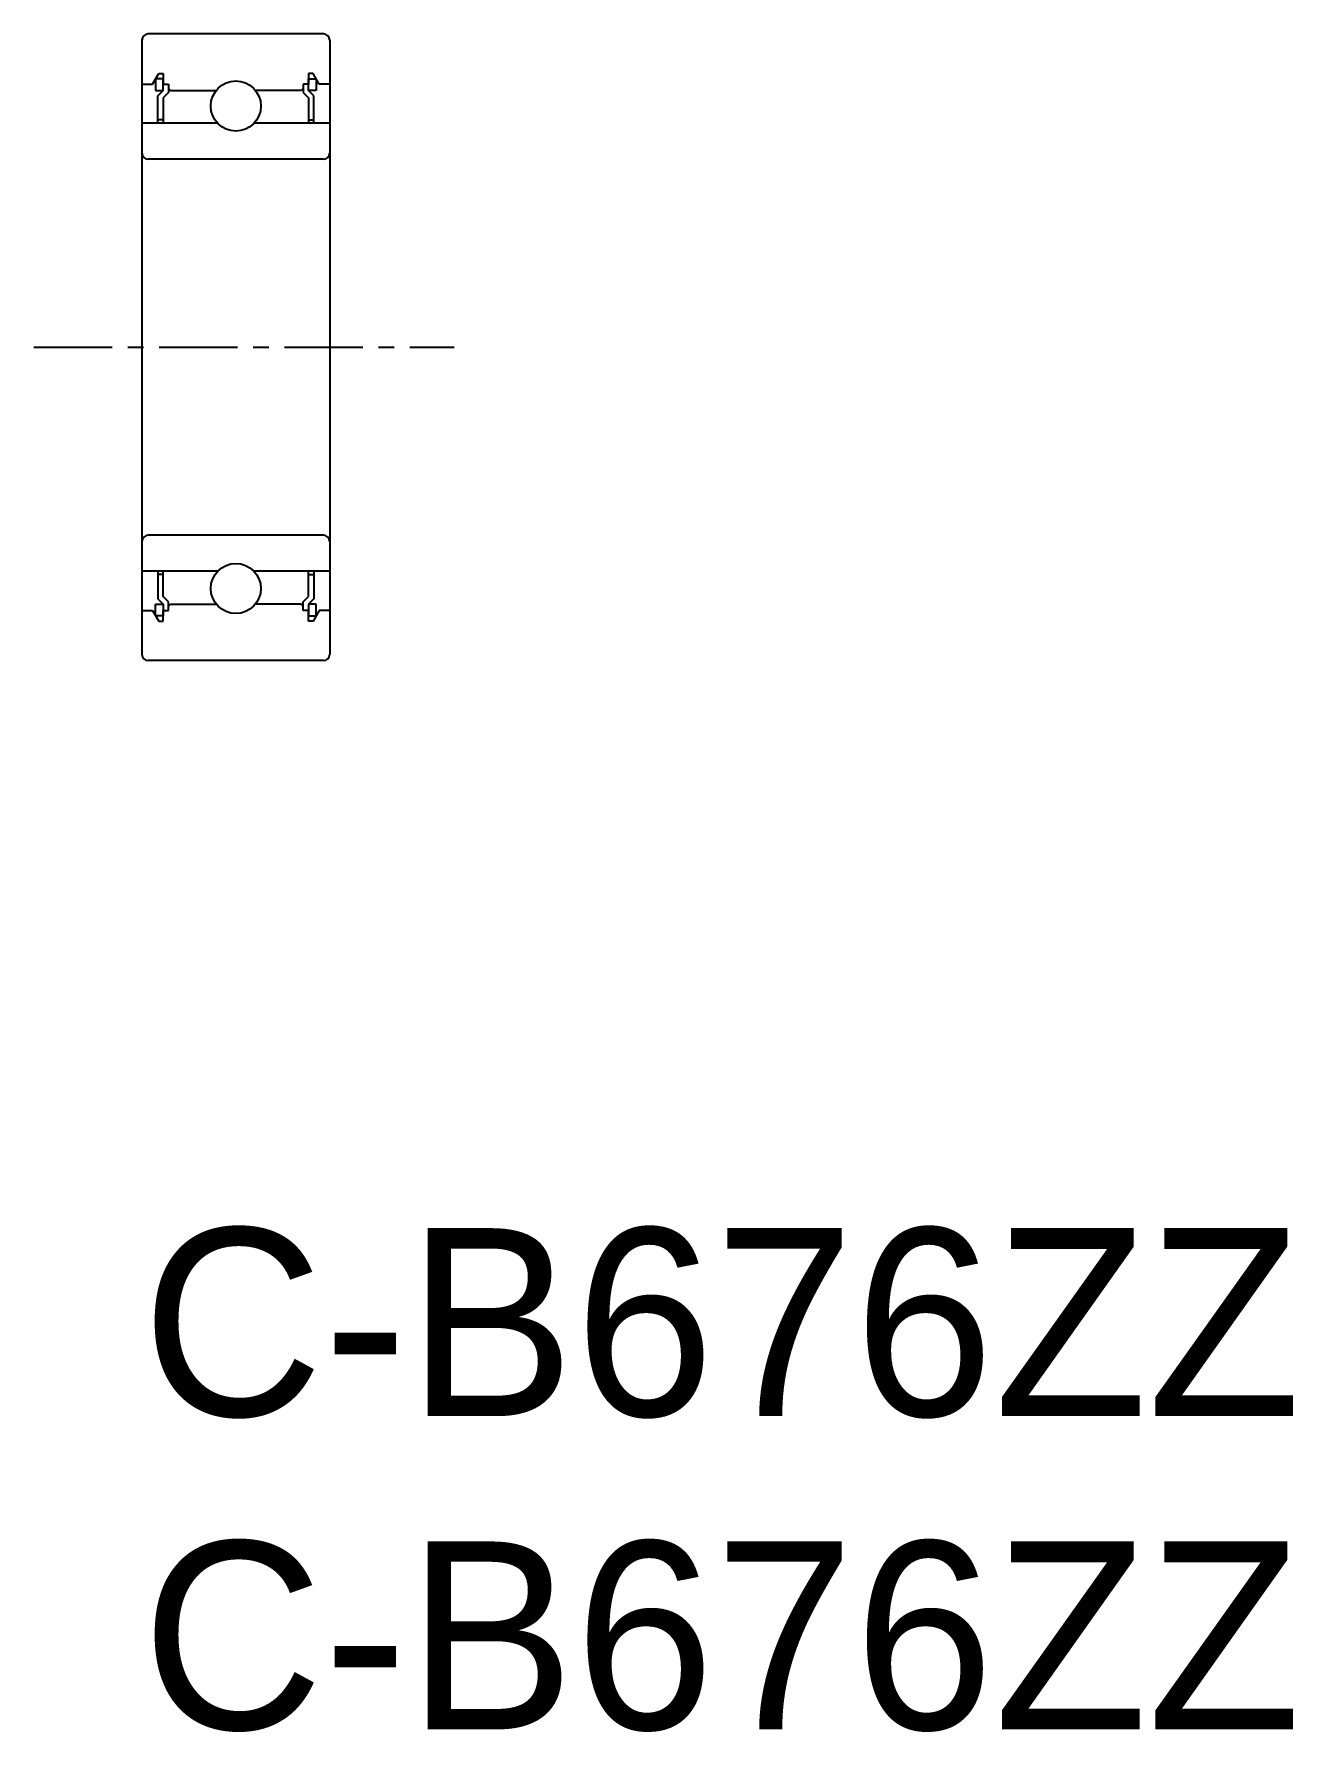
# Model space of a CAD drawing. Extents: x -1.7 to 18.4, y -8 to 19.1.
import ezdxf

# ---------------------------------------------------------------- set-up
doc = ezdxf.new("R2010")
doc.units = 0
doc.linetypes.add('CENTER', pattern=[2, 1.25, -0.25, 0.25, -0.25])
doc.layers.get('0').update_dxf_attribs({"linetype": 'CONTINUOUS'})
doc.layers.add('CENTER', color=1, linetype='CENTER')

msp = doc.modelspace()

# ---------------------------------------------------------------- linework, layer by layer
at = {"color": 7, "linetype": 'CONTINUOUS'}
for p, q in [((2.9, 19.058), (0.1, 19.058)), ((0, 18.958), (0, 9.158)), ((3, 18.958), (3, 9.158)), ((0, 18.258), (0.17, 18.258)), ((0.17, 18.258), (0.268, 18.428)), ((0.219, 18.343), (0.219, 18.158)), ((0.34, 18.343), (0.219, 18.343)), ((0.219, 18.158), (0.34, 18.158)), ((0.255, 18.073), (0.34, 18.158)), ((0.268, 18.428), (0.34, 18.428)), ((0.34, 18.428), (0.34, 18.258)), ((0.34, 18.158), (0.34, 18.343)), ((0.34, 18.258), (0.425, 18.258)), ((0.425, 18.258), (0.425, 18.123)), ((0.425, 18.188), (0.455, 18.158)), ((0.455, 18.158), (1.188, 18.158)), ((2.545, 18.158), (1.812, 18.158)), ((2.575, 18.188), (2.545, 18.158)), ((2.575, 18.258), (2.575, 18.123)), ((2.66, 18.258), (2.575, 18.258)), ((2.732, 18.428), (2.66, 18.428)), ((2.66, 18.428), (2.66, 18.258)), ((2.66, 18.343), (2.781, 18.343)), ((2.66, 18.158), (2.66, 18.343)), ((2.781, 18.158), (2.66, 18.158)), ((2.745, 18.073), (2.66, 18.158)), ((2.83, 18.258), (2.732, 18.428)), ((2.781, 18.343), (2.781, 18.158)), ((3, 18.258), (2.83, 18.258)), ((0.255, 17.633), (0.255, 18.073)), ((0.425, 18.123), (0.34, 18.038)), ((0.34, 18.038), (0.34, 17.633)), ((2.575, 18.123), (2.66, 18.038)), ((2.66, 18.038), (2.66, 17.633)), ((2.745, 17.633), (2.745, 18.073)), ((1.21, 17.633), (0, 17.633)), ((0.34, 17.686), (0.255, 17.686)), ((3, 17.633), (1.79, 17.633)), ((2.66, 17.686), (2.745, 17.686)), ((2.9, 17.058), (0.1, 17.058)), ((2.9, 11.058), (0.1, 11.058)), ((1.21, 10.483), (0, 10.483)), ((0.255, 10.483), (0.255, 10.043)), ((0.34, 10.431), (0.255, 10.431)), ((0.34, 10.078), (0.34, 10.483)), ((3, 10.483), (1.79, 10.483)), ((2.66, 10.078), (2.66, 10.483)), ((2.66, 10.431), (2.745, 10.431)), ((2.745, 10.483), (2.745, 10.043)), ((0.255, 10.043), (0.34, 9.958)), ((0.425, 9.993), (0.34, 10.078)), ((2.575, 9.993), (2.66, 10.078)), ((2.745, 10.043), (2.66, 9.958)), ((0, 9.858), (0.17, 9.858)), ((0.17, 9.858), (0.268, 9.688)), ((0.219, 9.773), (0.219, 9.958)), ((0.219, 9.958), (0.34, 9.958)), ((0.34, 9.773), (0.219, 9.773)), ((0.34, 9.958), (0.34, 9.773)), ((0.34, 9.858), (0.425, 9.858)), ((0.34, 9.688), (0.34, 9.858)), ((0.425, 9.858), (0.425, 9.993)), ((0.425, 9.928), (0.455, 9.958)), ((0.455, 9.958), (1.188, 9.958)), ((2.545, 9.958), (1.812, 9.958)), ((2.575, 9.928), (2.545, 9.958)), ((2.575, 9.858), (2.575, 9.993)), ((2.66, 9.858), (2.575, 9.858)), ((2.781, 9.958), (2.66, 9.958)), ((2.66, 9.958), (2.66, 9.773)), ((2.66, 9.688), (2.66, 9.858)), ((2.66, 9.773), (2.781, 9.773)), ((2.83, 9.858), (2.732, 9.688)), ((2.781, 9.773), (2.781, 9.958)), ((3, 9.858), (2.83, 9.858)), ((0.268, 9.688), (0.34, 9.688)), ((2.732, 9.688), (2.66, 9.688)), ((2.9, 9.058), (0.1, 9.058))]:
    msp.add_line(p, q, dxfattribs=at)
for centre in [(1.5, 17.908), (1.5, 10.208)]:
    msp.add_circle(centre, 0.4, dxfattribs=at)
for centre, start, end in [((0.1, 18.958), 90, 180), ((2.9, 18.958), 0, 90), ((0.1, 17.158), 180, 270), ((2.9, 17.158), 270, 0), ((0.1, 10.958), 90, 180), ((2.9, 10.958), 360, 90), ((0.1, 9.158), 180, 270), ((2.9, 9.158), 270, 0)]:
    msp.add_arc(centre, 0.1, start, end, dxfattribs=at)
at = {"layer": 'CENTER', "color": 1, "linetype": 'CENTER'}
msp.add_line((-1.724, 14.058), (4.983, 14.058), dxfattribs=at)

# ---------------------------------------------------------------- texts
at = {"color": 7, "linetype": 'CONTINUOUS'}
for p in [(0, -3), (0, -8)]:
    msp.add_text('C-B676ZZ', height=3, dxfattribs=at).set_placement(p)

doc.saveas('drawing.dxf')
